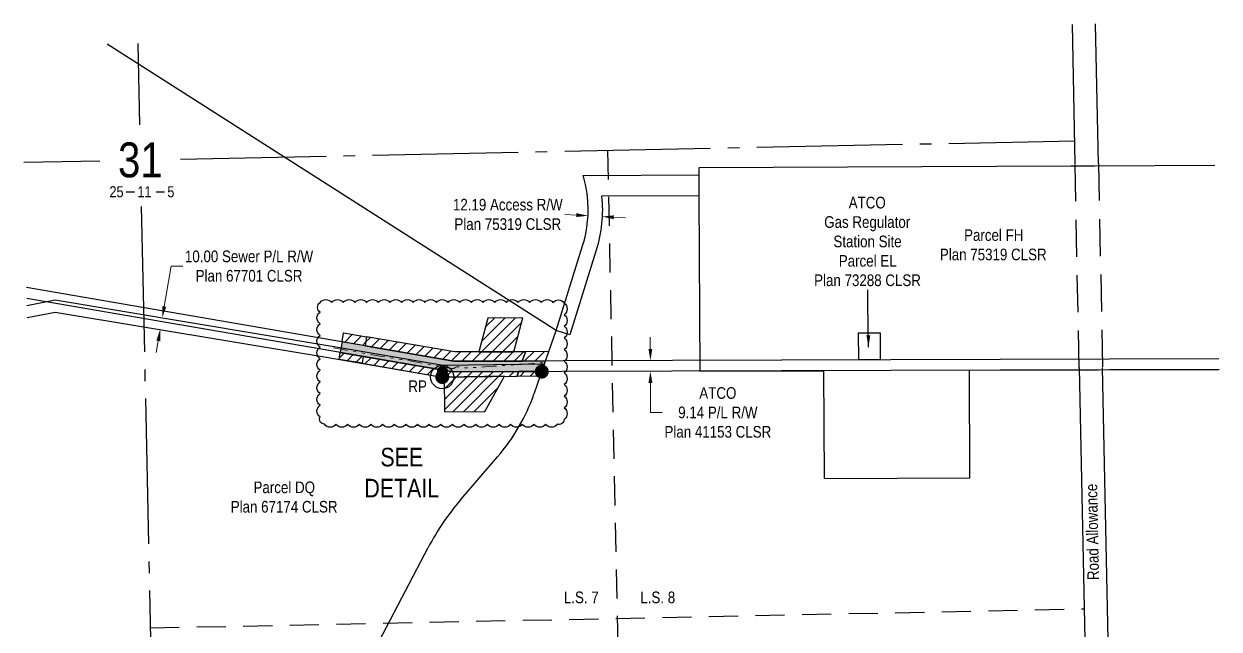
# Model space of a CAD drawing. Extents: x 602200 to 604568, y 5669458 to 5671879.
# Drawn here: x 602932 to 603958, y 5670232 to 5670752 of the extents above; entities that cross this region are included whole.
import ezdxf
from ezdxf.enums import TextEntityAlignment as Align

# ---------------------------------------------------------------- set-up
doc = ezdxf.new("R2010")
doc.units = 0
doc.header["$LTSCALE"] = 5
doc.header["$PDSIZE"] = 0.5
for name, pattern in [('CENTERLINEX33', [6.5, 2.5, -1, 0.5, -1, 0.5, -1]), ('foc-LSD', [8, 5, -3]), ('foc-QUARTERLINE', [33, 25, -3, 2, -3]), ('HIDDEN', [9.525, 6.35, -3.175])]:
    doc.linetypes.add(name, pattern=pattern)
doc.layers.get('Defpoints').update_dxf_attribs({"color": 9})
for name, color, linetype in [('10', 1, 'Continuous'), ('35', 37, 'Continuous'), ('9', 3, 'Continuous'), ('C-RW', 13, 'Continuous'), ('DETAIL-T', 7, 'Continuous'), ('F-RW', 190, 'Continuous'), ('L-MON', 1, 'Continuous'), ('L-QSEC', 8, 'foc-QUARTERLINE'), ('L-ROAD-T', 7, 'Continuous'), ('L-SECLBL', 7, 'Continuous'), ('L-SECTION-LSD', 7, 'foc-LSD'), ('L-TITLEDB', 4, 'Continuous'), ('L-TITLEDB-T', 4, 'Continuous'), ('P-TEMP WITHIN RW-H', 254, 'Continuous'), ('P-TEMP WITHIN-BLACK', 5, 'Continuous'), ('P-TEMP-ATCO PIPELINES', 104, 'Continuous'), ('P-TEMP-ATCO PIPELINES-H', 71, 'Continuous'), ('PROPOSED-SCOPE', 240, 'Continuous')]:
    doc.layers.add(name, color=color, linetype=linetype)
for name, color, linetype, lineweight in [('C-RW-T', 13, 'Continuous', 9), ('EXISTING PIPE (EXIST OR HP)', 240, 'CENTERLINEX33', 20), ('F-RW-T', 190, 'Continuous', 9)]:
    doc.layers.add(name, color=color, linetype=linetype, lineweight=lineweight)
doc.layers.add('C-TOPO-MAJR-TEXT', color=7, linetype='Continuous', true_color=0x644b1b)
doc.layers.add('DISCLAIMER', color=7, linetype='Continuous', plot=False)
doc.styles.add('100L', font='ARIALN.TTF', dxfattribs={"height": 11})
doc.styles.add('80', font='ARIALN.TTF', dxfattribs={"height": 10})
doc.styles.add('80CG', font='ARIALN.TTF', dxfattribs={"height": 10})
doc.styles.add('80L', font='ARIALN.TTF', dxfattribs={"height": 10})
doc.styles.add('SIMPLEX', font='ARIALN.TTF')
doc.dimstyles.new('Compass 5 000', dxfattribs={"dimscale": 5, "dimtxt": 9, "dimasz": 2, "dimexe": 0.2, "dimexo": 0.0625, "dimgap": 0.5, "dimtad": 0, "dimtih": 1, "dimtoh": 1, "dimzin": 0, "dimdsep": 46, "dimtxsty": '80CG', "dimcen": 0.1, "dimse1": 1, "dimse2": 1, "dimclrd": 256, "dimclrt": 256, "dimaunit": 1, "dimadec": 4, "dimazin": 0, "dimtfac": 0.06, "dimtofl": 0, "dimtmove": 0, "dimatfit": 1, "dimfxl": 0.2, "dimtolj": 1, "dimtzin": 0, "dimlwd": -1, "dimarcsym": 0})

# ---------------------------------------------------------------- blocks, each defined once
blk = doc.blocks.new('*D28')
at = {"layer": 'Defpoints', "color": 0, "transparency": 16777216}
for p in [(603416.3, 5670586.3), (603416.4, 5670587.3), (603428.5, 5670585.5)]:
    blk.add_point(p, dxfattribs=at)
at = {"layer": 'F-RW-T', "transparency": 16777216}
for p, q in [((603406.4, 5670587.9), (603396.4, 5670588.4)), ((603438.5, 5670586), (603448.5, 5670585.4))]:
    blk.add_line(p, q, dxfattribs=at)
for points in [[(603406.5, 5670589.5), (603406.3, 5670586.2), (603416.4, 5670587.3)], [(603438.6, 5670587.6), (603438.4, 5670584.3), (603428.6, 5670586.6)]]:
    blk.add_solid(points, dxfattribs=at)
at = {"layer": 'F-RW-T', "transparency": 16777216, "insert": (603347.5, 5670588.4), "char_height": 10, "attachment_point": 5, "style": '80CG'}
blk.add_mtext('\\A1;12.19 Access R/W\\PPlan 75319 CLSR', dxfattribs=at)
blk = doc.blocks.new('*D29')
at = {"layer": 'C-RW-T', "transparency": 16777216}
for p, q in [((603469.9, 5670472.9), (603469.9, 5670482.9)), ((603470, 5670443.7), (603470.1, 5670418.3)), ((603470.1, 5670418.3), (603480.1, 5670418.3))]:
    blk.add_line(p, q, dxfattribs=at)
for points in [[(603471.6, 5670472.9), (603468.3, 5670472.9), (603470, 5670462.9)], [(603471.7, 5670443.7), (603468.3, 5670443.7), (603470, 5670453.7)]]:
    blk.add_solid(points, dxfattribs=at)
at = {"layer": 'Defpoints', "color": 0, "transparency": 16777216}
for p in [(603446.2, 5670462.8), (603446.3, 5670453.7), (603470, 5670453.7)]:
    blk.add_point(p, dxfattribs=at)
at = {"layer": 'C-RW-T', "transparency": 16777216, "insert": (603527.9, 5670418.3), "char_height": 10, "attachment_point": 5, "style": '80CG'}
blk.add_mtext('\\A1;ATCO\\P9.14 P/L R/W\\PPlan 41153 CLSR', dxfattribs=at)
blk = doc.blocks.new('L-SECLBL')
at = {"layer": '9', "color": 7}
for p, q in [((-5.1, -27.8), (-12.3, -27.8)), ((20.7, -27.8), (13.5, -27.8))]:
    blk.add_line(p, q, dxfattribs=at)
at = {"layer": '10', "color": 2, "style": 'SIMPLEX'}
blk.add_attdef('SEC', text='', height=30, dxfattribs=at).set_placement((0, 0), align=Align.MIDDLE)
at = {"layer": '10', "color": 5, "style": '80L'}
blk.add_attdef('TWP', text='', height=9.5, dxfattribs=at).set_placement((-14.4, -27.4), align=Align.MIDDLE_RIGHT)
blk.add_attdef('RGE', text='', height=9.5, dxfattribs=at).set_placement((3.6, -27.4), align=Align.MIDDLE_CENTER)
blk.add_attdef('MER', text='', height=9.5, dxfattribs=at).set_placement((23.2, -27.4), align=Align.MIDDLE_LEFT)
blk = doc.blocks.new('*D30')
at = {"layer": 'Defpoints', "color": 0, "transparency": 16777216}
for p in [(603049, 5670489.6), (603230.1, 5670468.7), (603228.4, 5670458.8)]:
    blk.add_point(p, dxfattribs=at)
at = {"layer": 'F-RW-T', "transparency": 16777216}
for p, q in [((603052.4, 5670509.3), (603058.4, 5670544)), ((603058.4, 5670544), (603068.4, 5670544)), ((603047.3, 5670479.8), (603045.6, 5670469.9))]:
    blk.add_line(p, q, dxfattribs=at)
for points in [[(603050.8, 5670509.6), (603054.1, 5670509), (603050.7, 5670499.5)], [(603045.7, 5670480), (603049, 5670479.5), (603049, 5670489.6)]]:
    blk.add_solid(points, dxfattribs=at)
at = {"layer": 'F-RW-T', "transparency": 16777216, "insert": (603125.3, 5670544), "char_height": 10, "attachment_point": 5, "style": '80CG'}
blk.add_mtext('\\A1;10.00 Sewer P/L R/W\\PPlan 67701 CLSR', dxfattribs=at)
blk = doc.blocks.new('fdia')
at = {"color": 255, "const_width": 1}
blk.add_lwpolyline([(-0.5, 0, 1), (0.5, 0, 1)], format="xyb", close=True, dxfattribs=at)
blk = doc.blocks.new('Fdiaa')
blk.add_blockref('fdia', (0, 0))
blk = doc.blocks.new('fdib')
at = {"color": 1, "const_width": 1.6}
blk.add_lwpolyline([(-0.4, 0, 1), (0.4, 0, 1)], format="xyb", close=True, dxfattribs=at)
at = {"color": 1}
blk.add_circle((0, 0), 0.8, dxfattribs=at)
blk = doc.blocks.new('Fdibb')
blk.add_blockref('fdib', (0, 0))
blk = doc.blocks.new('fdicc')
for name in ['Fdibb', 'Fdiaa']:
    blk.add_blockref(name, (0, 0))
blk = doc.blocks.new('FDI')
blk.add_blockref('fdicc', (0, 0))
blk = doc.blocks.new('*X31')
at = {"color": 0}
for p, q in [((102.1, -2061.6), (108.8, -2061.6)), ((102.2, -2061.7), (108.8, -2061.7)), ((102.3, -2061.4), (108.6, -2061.4)), ((102.3, -2061.9), (108.6, -2061.9)), ((102.5, -2061.2), (108.5, -2061.2)), ((102.5, -2062), (108.4, -2062)), ((102.6, -2062.2), (108.3, -2062.2)), ((102.7, -2061.1), (108.2, -2061.1)), ((102.8, -2062.3), (108.1, -2062.3)), ((102.9, -2060.9), (108, -2060.9)), ((103, -2062.5), (108, -2062.5)), ((103.1, -2062.7), (107.8, -2062.7)), ((103.2, -2060.8), (107.7, -2060.8)), ((103.3, -2062.8), (107.7, -2062.8)), ((103.4, -2063), (107.5, -2063)), ((103.5, -2060.6), (107.4, -2060.6)), ((103.6, -2063.1), (107.3, -2063.1)), ((103.7, -2063.3), (107.2, -2063.3)), ((103.9, -2060.5), (107, -2060.5)), ((103.9, -2063.4), (107, -2063.4)), ((104.1, -2063.6), (106.9, -2063.6)), ((104.2, -2063.7), (106.7, -2063.7)), ((104.4, -2063.9), (106.6, -2063.9)), ((104.5, -2060.3), (106.5, -2060.3)), ((104.5, -2064.1), (106.4, -2064.1)), ((104.7, -2064.2), (106.3, -2064.2)), ((104.8, -2064.4), (106.1, -2064.4)), ((105, -2064.5), (105.9, -2064.5)), ((105, -2065.5), (105.9, -2065.5)), ((105.1, -2064.7), (105.8, -2064.7)), ((105.2, -2065.3), (105.8, -2065.3)), ((105.3, -2064.8), (105.6, -2064.8)), ((105.3, -2065.2), (105.6, -2065.2)), ((102.1, -2068.4), (108.8, -2068.4)), ((102.2, -2068.3), (108.7, -2068.3)), ((102.3, -2068.1), (108.6, -2068.1)), ((102.3, -2068.6), (108.7, -2068.6)), ((102.5, -2068), (108.4, -2068)), ((102.5, -2068.7), (108.5, -2068.7)), ((102.7, -2067.8), (108.3, -2067.8)), ((102.7, -2068.9), (108.3, -2068.9)), ((102.8, -2067.7), (108.1, -2067.7)), ((102.9, -2069.1), (108, -2069.1)), ((103, -2067.5), (108, -2067.5)), ((103.1, -2067.3), (107.8, -2067.3)), ((103.2, -2069.2), (107.8, -2069.2)), ((103.3, -2067.2), (107.6, -2067.2)), ((103.4, -2067), (107.5, -2067)), ((103.5, -2069.4), (107.4, -2069.4)), ((103.6, -2066.9), (107.3, -2066.9)), ((103.8, -2066.7), (107.2, -2066.7)), ((103.9, -2066.6), (107, -2066.6)), ((103.9, -2069.5), (107.1, -2069.5)), ((104.1, -2066.4), (106.9, -2066.4)), ((104.2, -2066.2), (106.7, -2066.2)), ((104.4, -2066.1), (106.6, -2066.1)), ((104.4, -2069.7), (106.5, -2069.7)), ((104.5, -2065.9), (106.4, -2065.9)), ((104.7, -2065.8), (106.2, -2065.8)), ((104.8, -2065.6), (106.1, -2065.6))]:
    blk.add_line(p, q, dxfattribs=at)
blk = doc.blocks.new('PILE')
h = blk.add_hatch(color=255)
h.dxf.hatch_style = 1
edge = h.paths.add_edge_path()
edge.add_arc((0, 0), 0.868, 0, 360)
at = {"color": 224}
for p, q in [((0.54, -0.54), (-0.54, 0.54)), ((-0.54, -0.54), (0.54, 0.54))]:
    blk.add_line(p, q, dxfattribs=at)
blk.add_circle((0, 0), 0.768, dxfattribs=at)
at = {"color": 224, "xscale": 0.16, "yscale": 0.16, "zscale": 0.16}
blk.add_blockref('*X31', (-16.87, 330.4), dxfattribs=at)
blk = doc.blocks.new('*U46')
at = {"layer": '35', "color": 3}
blk.add_circle((0, 0), 10, dxfattribs=at)
at = {"layer": '35', "color": 3, "style": '80'}
blk.add_attdef('RP_001', (-29.1, -12.9), '', height=10, dxfattribs=at)

msp = doc.modelspace()

# ---------------------------------------------------------------- hatches: boundary and pattern name
at = {"layer": 'P-TEMP WITHIN RW-H'}
h = msp.add_hatch(color=256, dxfattribs=at)
h.dxf.hatch_style = 1
h.paths.add_polyline_path([(603205.18, 5670478.888), (603203.627, 5670469.886), (603223.341, 5670466.485), (603300.392, 5670453.196), (603376.704, 5670453.403), (603378.949, 5670459.844), (603379.906, 5670462.582), (603359.906, 5670462.519), (603301.16, 5670462.334), (603224.891, 5670475.488)])
at = {"layer": 'P-TEMP-ATCO PIPELINES-H'}
h = msp.add_hatch(dxfattribs=at)
h.set_pattern_fill('ANSI31', color=256, scale=2)
h.paths.add_polyline_path([(603322.706, 5670470.402), (603352.706, 5670470.497), (603360.379, 5670499.499), (603330.379, 5670499.404)])
h = msp.add_hatch(dxfattribs=at)
h.set_pattern_fill('ANSI31', color=256, scale=2)
h.paths.add_polyline_path([(603224.891, 5670475.488), (603205.18, 5670478.888), (603206.539, 5670486.772), (603226.248, 5670483.373)])
h = msp.add_hatch(dxfattribs=at)
h.set_pattern_fill('ANSI31', color=256, scale=2)
h.paths.add_polyline_path([(603224.891, 5670475.488), (603301.16, 5670462.334), (603359.906, 5670462.519), (603362.706, 5670470.528), (603352.706, 5670470.497), (603301.832, 5670470.336), (603226.248, 5670483.373)])
h = msp.add_hatch(dxfattribs=at)
h.set_pattern_fill('ANSI31', color=256, scale=2)
h.paths.add_polyline_path([(603203.627, 5670469.886), (603223.341, 5670466.485), (603222.319, 5670460.543), (603202.605, 5670463.917)])
h = msp.add_hatch(dxfattribs=at)
h.set_pattern_fill('ANSI31', color=256, scale=2)
h.paths.add_polyline_path([(603355.441, 5670449.554), (603356.716, 5670453.388), (603300.392, 5670453.196), (603223.341, 5670466.485), (603222.319, 5670460.543), (603291.217, 5670448.75)])
h = msp.add_hatch(dxfattribs=at)
h.set_pattern_fill('ANSI31', color=256, scale=2)
h.paths.add_polyline_path([(603362.706, 5670470.528), (603359.906, 5670462.519), (603379.906, 5670462.582), (603382.706, 5670470.591)])
h = msp.add_hatch(dxfattribs=at)
h.set_pattern_fill('ANSI31', color=256, scale=2)
h.paths.add_polyline_path([(603356.716, 5670453.388), (603355.441, 5670449.554), (603375.439, 5670449.804), (603376.716, 5670453.456)])
h = msp.add_hatch(dxfattribs=at)
h.set_pattern_fill('ANSI31', color=256, scale=2)
h.paths.add_polyline_path([(603344.813, 5670449.421), (603292.817, 5670448.77), (603293.192, 5670418.772), (603327.69, 5670419.204)])

# ---------------------------------------------------------------- linework, layer by layer
for p, q in [((603832.147, 5670751.652), (603834.593, 5670631.923)), ((603854.713, 5670632.016), (603852.26, 5670752.063)), ((603838.17, 5670456.846), (603850.605, 5669848.113)), ((603870.716, 5669848.608), (603858.29, 5670456.907))]:
    msp.add_line(p, q)
at = {"linetype": 'HIDDEN', "flags": 128}
for points in [[(603838.17, 5670456.846), (603834.593, 5670631.923)], [(603854.713, 5670632.016), (603858.29, 5670456.907)]]:
    msp.add_lwpolyline(points, dxfattribs=at)
at = {"layer": 'C-RW'}
msp.add_lwpolyline([(603958.344, 5670455.272), (603300.392, 5670453.196), (602934.417, 5670516.318)], dxfattribs=at)
msp.add_lwpolyline([(603648.811, 5670486.602), (603658.957, 5670486.641), (603667.173, 5670486.673), (603667.242, 5670463.483), (603648.859, 5670463.431)], close=True, dxfattribs=at)
at = {"layer": 'C-TOPO-MAJR-TEXT'}
msp.add_lwpolyline([(603958.157, 5670464.407), (603301.16, 5670462.334), (602934.221, 5670525.622)], dxfattribs=at)
at = {"layer": 'DISCLAIMER', "color": 6}
for p, q in [((603382.706, 5670470.591), (603301.832, 5670470.336)), ((603352.706, 5670470.497), (603322.706, 5670470.402)), ((603292.817, 5670448.77), (603344.813, 5670449.421))]:
    msp.add_line(p, q, dxfattribs=at)
at = {"layer": 'EXISTING PIPE (EXIST OR HP)', "flags": 128}
msp.add_lwpolyline([(603197.627, 5670473.748), (603206.05, 5670472.28), (603213.32, 5670471.087), (603220.663, 5670469.839), (603228.843, 5670468.267), (603238.015, 5670466.717), (603247.153, 5670465.265), (603256.046, 5670463.866), (603265.036, 5670462.334), (603274.021, 5670460.72), (603282.724, 5670459.221), (603291.082, 5670457.685), (603295.514, 5670456.883), (603298.425, 5670456.345), (603300.157, 5670456.014), (603301.101, 5670455.992), (603301.832, 5670456.273), (603302.438, 5670456.952), (603303.339, 5670457.376), (603304.558, 5670457.463), (603305.908, 5670457.551), (603307.421, 5670457.663), (603308.517, 5670457.659), (603309.382, 5670457.262), (603310.25, 5670456.669), (603311.627, 5670456.673), (603315.922, 5670456.862), (603320.285, 5670457.043), (603327.402, 5670457.456), (603335.634, 5670458.056), (603350.851, 5670459.123), (603359.344, 5670459.625), (603368.505, 5670460.31), (603380.651, 5670461.277)], dxfattribs=at)
at = {"layer": 'F-RW'}
for points in [[(603511.586, 5670604.389), (603428.111, 5670604.017, -0.10135559), (603423.426, 5670557.806), (603400.686, 5670485.121), (603389.057, 5670488.76), (603411.796, 5670561.444, 0.1042314), (603415.863, 5670603.962, 0.04442818), (603412.2, 5670621.959), (603511.498, 5670622.402)], [(602934.762, 5670499.872), (602958.827, 5670504.507), (603191.454, 5670465.826), (603291.217, 5670448.75), (603375.439, 5670449.804), (603378.949, 5670459.844), (603292.004, 5670458.756), (603193.141, 5670475.678, 0.00118682), (603193.094, 5670475.686), (602958.696, 5670514.661), (602934.549, 5670510.01)]]:
    msp.add_lwpolyline(points, format="xyb", dxfattribs=at)
at = {"layer": 'L-QSEC', "flags": 128}
for points in [[(603029.839, 5670735.262), (603031.309, 5670665.279)], [(603066.471, 5670635.99), (603834.19, 5670651.673)], [(602931.96, 5670633.242), (602997.204, 5670634.575)], [(603032.78, 5670595.294), (603048.831, 5669831.269)]]:
    msp.add_lwpolyline(points, dxfattribs=at)
at = {"layer": 'L-SECTION-LSD', "flags": 128}
for points in [[(603433.065, 5670643.478), (603449.951, 5669839.695)], [(603040.385, 5670233.276), (603842.402, 5670249.66)]]:
    msp.add_lwpolyline(points, dxfattribs=at)
at = {"layer": 'L-TITLEDB'}
for p, q in [((603376.709, 5670453.436), (603389.057, 5670488.76)), ((603375.439, 5670449.804), (603369.933, 5670434.054)), ((603171.358, 5670097.121), (603279.195, 5670302.342))]:
    msp.add_line(p, q, dxfattribs=at)
for points in [[(603389.057, 5670488.76), (603003.392, 5670734.722)], [(603954.764, 5670630.499), (603851.257, 5670629.995), (603831.143, 5670629.898), (603511.469, 5670628.343), (603511.499, 5670622.367), (603511.586, 5670604.359), (603512.32, 5670453.836), (603618.686, 5670454.176), (603619.138, 5670361.561), (603744.32, 5670362.172), (603743.87, 5670454.579), (603834.753, 5670454.869), (603854.867, 5670454.934), (603958.344, 5670455.264)]]:
    msp.add_lwpolyline(points, dxfattribs=at)
msp.add_lwpolyline([(603307.226, 5670343.602), (603338.565, 5670380.087, 0.0953388), (603369.933, 5670434.054, 0.0953388)], format="xyb", dxfattribs=at)
msp.add_arc((603480.211, 5670195.929), 227.445, 139.513362, 152.104246, dxfattribs=at)
at = {"layer": 'P-TEMP WITHIN-BLACK', "flags": 128}
msp.add_lwpolyline([(603205.18, 5670478.888), (603203.627, 5670469.886), (603223.341, 5670466.485), (603300.392, 5670453.196), (603376.704, 5670453.403), (603378.949, 5670459.844), (603379.906, 5670462.582), (603359.906, 5670462.519), (603301.16, 5670462.334), (603224.891, 5670475.488)], close=True, dxfattribs=at)
at = {"layer": 'P-TEMP-ATCO PIPELINES', "flags": 128}
for points in [[(603322.706, 5670470.402), (603352.706, 5670470.497), (603360.379, 5670499.499), (603330.379, 5670499.404), (603322.706, 5670470.402)], [(603224.891, 5670475.488), (603205.18, 5670478.888), (603206.539, 5670486.772), (603226.248, 5670483.373)], [(603224.891, 5670475.488), (603301.16, 5670462.334), (603359.906, 5670462.519), (603362.706, 5670470.528), (603352.706, 5670470.497), (603301.832, 5670470.336), (603226.248, 5670483.373), (603224.891, 5670475.488)], [(603203.627, 5670469.886), (603223.341, 5670466.485), (603222.319, 5670460.543), (603202.605, 5670463.917)], [(603355.441, 5670449.554), (603356.716, 5670453.388), (603300.392, 5670453.196), (603223.341, 5670466.485), (603222.319, 5670460.543), (603291.217, 5670448.75)], [(603362.706, 5670470.528), (603359.906, 5670462.519), (603379.906, 5670462.582), (603382.706, 5670470.591)], [(603356.716, 5670453.388), (603355.441, 5670449.554), (603375.439, 5670449.804), (603376.716, 5670453.456)], [(603344.813, 5670449.421), (603292.817, 5670448.77), (603293.192, 5670418.772), (603327.69, 5670419.204)]]:
    msp.add_lwpolyline(points, close=True, dxfattribs=at)
at = {"layer": 'PROPOSED-SCOPE', "flags": 128}
msp.add_lwpolyline([(603186.257, 5670512.696, -0.52056705), (603196.257, 5670512.696, -0.52056705), (603206.257, 5670512.696, -0.52056705), (603216.257, 5670512.696, -0.52056705), (603226.257, 5670512.696, -0.52056705), (603236.257, 5670512.696, -0.52056705), (603246.257, 5670512.696, -0.52056705), (603256.257, 5670512.696, -0.52056705), (603266.257, 5670512.696, -0.52056705), (603276.257, 5670512.696, -0.52056705), (603286.257, 5670512.696, -0.52056705), (603296.257, 5670512.696, -0.52056705), (603306.257, 5670512.696, -0.52056705), (603316.257, 5670512.696, -0.52056705), (603326.257, 5670512.696, -0.52056705), (603336.257, 5670512.696, -0.52056705), (603346.257, 5670512.696, -0.52056705), (603356.257, 5670512.696, -0.52056705), (603366.257, 5670512.696, -0.52056705), (603376.257, 5670512.696, -0.52056705), (603386.257, 5670512.696, -0.52056705), (603395.875, 5670512.314, -0.52056705), (603395.875, 5670502.314, -0.52056705), (603395.875, 5670492.314, -0.52056705), (603395.875, 5670482.314, -0.52056705), (603395.875, 5670472.314, -0.52056705), (603395.875, 5670462.314, -0.52056705), (603395.875, 5670452.314, -0.52056705), (603395.875, 5670442.314, -0.52056705), (603395.875, 5670432.314, -0.52056705), (603395.875, 5670422.314, -0.52056705), (603395.875, 5670412.314, -0.52056705), (603389.968, 5670408.22, -0.52056705), (603379.968, 5670408.22, -0.52056705), (603369.968, 5670408.22, -0.52056705), (603359.968, 5670408.22, -0.52056705), (603349.968, 5670408.22, -0.52056705), (603339.968, 5670408.22, -0.52056705), (603329.968, 5670408.22, -0.52056705), (603319.968, 5670408.22, -0.52056705), (603309.968, 5670408.22, -0.52056705), (603299.968, 5670408.22, -0.52056705), (603289.968, 5670408.22, -0.52056705), (603279.968, 5670408.22, -0.52056705), (603269.968, 5670408.22, -0.52056705), (603259.968, 5670408.22, -0.52056705), (603249.968, 5670408.22, -0.52056705), (603239.968, 5670408.22, -0.52056705), (603229.968, 5670408.22, -0.52056705), (603219.968, 5670408.22, -0.52056705), (603209.968, 5670408.22, -0.52056705), (603199.968, 5670408.22, -0.52056705), (603189.968, 5670408.22, -0.52056705), (603186.257, 5670414.509, -0.52056705), (603186.257, 5670424.509, -0.52056705), (603186.257, 5670434.509, -0.52056705), (603186.257, 5670444.509, -0.52056705), (603186.257, 5670454.509, -0.52056705), (603186.257, 5670464.509, -0.52056705), (603186.257, 5670474.509, -0.52056705), (603186.257, 5670484.509, -0.52056705), (603186.257, 5670494.509, -0.52056705), (603186.257, 5670504.509, -0.52056705)], format="xyb", close=True, dxfattribs=at)

# ---------------------------------------------------------------- block references
msp.add_blockref('*U46', (603291.217, 5670448.75)).add_auto_attribs({'RP_001': 'RP'})
at = {"xscale": 5.000000000000013, "yscale": 5.000000000000013, "zscale": 5.000000000000013}
for p in [(603291.294, 5670453.682), (603291.6, 5670453.973), (603291.669, 5670453.583)]:
    msp.add_blockref('PILE', p, dxfattribs=at)
at = {"layer": 'L-MON', "xscale": 5.000000000000013, "yscale": 5.000000000000013, "zscale": 5.000000000000013}
for p in [(603291.217, 5670448.75), (603376.704, 5670453.403)]:
    msp.add_blockref('FDI', p, dxfattribs=at)
at = {"layer": 'L-SECLBL'}
msp.add_blockref('L-SECLBL', (603031.94, 5670635.284), dxfattribs=at).add_auto_attribs({'SEC': '31', 'TWP': '25', 'RGE': '11', 'MER': '5'})

# ---------------------------------------------------------------- texts
at = {"layer": 'C-RW-T', "insert": (603610.106, 5670603.56), "char_height": 10, "attachment_point": 1, "style": '80L'}
msp.add_mtext_dynamic_manual_height_columns('\\pi30.156;ATCO\\P\\pi9.1257;Gas Regulator\\P\\pi17.032;Station Site\\P\\pi21.643;Parcel EL\\P\\pi0.48997;Plan 73288 CLSR', width=91.64161, gutter_width=50, heights=[0], dxfattribs=at)
at = {"layer": 'DETAIL-T', "color": 3, "insert": (603256.438, 5670366.662), "char_height": 15.9923, "width": 63.60567, "attachment_point": 5, "style": '80CG'}
msp.add_mtext('SEE\\PDETAIL', dxfattribs=at)
at = {"layer": 'L-ROAD-T', "style": '80L'}
msp.add_text('Road Allowance', height=10, rotation=91.170278, dxfattribs=at).set_placement((603849.432, 5670315.702), align=Align.MIDDLE_CENTER)
at = {"layer": 'L-TITLEDB-T', "char_height": 10, "attachment_point": 1, "style": '80L'}
for s, insert in [('\\pi21.278;Parcel FH\\P\\pi0.48997;Plan 75319 CLSR', (603718.067, 5670575.687)), ('\\pi20.04;Parcel DQ\\P\\pi0.48997;Plan 67174 CLSR', (603109.09, 5670359.017))]:
    msp.add_mtext_dynamic_manual_height_columns(s, width=91.64161, gutter_width=50, heights=[0], dxfattribs=dict(at, insert=insert))

# ---------------------------------------------------------------- dimensions: what is measured, and where the dimension line sits
at = {"layer": 'C-RW-T'}
dim = msp.add_linear_dim(base=(603469.983, 5670453.731), p1=(603446.238, 5670462.802), p2=(603446.264, 5670453.664), angle=270.16088, text='ATCO\\P9.14 P/L R/W\\PPlan 41153 CLSR', dimstyle='Compass 5 000', dxfattribs=at)
dim.commit()
dim.dimension.update_dxf_attribs({"geometry": '*D29', "text_midpoint": (603527.913, 5670418.345), "dimtype": 161})
at = {"layer": 'F-RW-T'}
dim = msp.add_aligned_dim(p1=(603428.5, 5670585.543), p2=(603416.336, 5670586.26), distance=-1.009, text='12.19 Access R/W\\PPlan 75319 CLSR', dimstyle='Compass 5 000', dxfattribs=at)
dim.commit()
dim.dimension.update_dxf_attribs({"geometry": '*D28', "text_midpoint": (603347.477, 5670588.444)})
dim = msp.add_linear_dim(base=(603049.035, 5670489.622), p1=(603230.09, 5670468.671), p2=(603228.398, 5670458.819), angle=260.255213, text='10.00 Sewer P/L R/W\\PPlan 67701 CLSR', dimstyle='Compass 5 000', dxfattribs=at)
dim.commit()
dim.dimension.update_dxf_attribs({"geometry": '*D30', "text_midpoint": (603125.281, 5670543.983), "dimtype": 161})

# ---------------------------------------------------------------- leaders
at = {"layer": 'C-RW-T', "path_type": 1}
msp.add_leader([(603657.259, 5670474.524), (603656.558, 5670523.548)], dimstyle='Compass 5 000', override={"dimgap": 0.5, "dimtad": 0}, dxfattribs=at)

# ---------------------------------------------------------------- next in the draw order: texts
at = {"layer": 'L-SECTION-LSD', "char_height": 10, "attachment_point": 1, "style": '100L', "bg_fill": 3, "box_fill_scale": 1.5, "bg_fill_color": 256, "bg_fill_transparency": 0}
for s, width, insert in [('\\pi2.3061;L.S. 7', 30.88047, (603393.346, 5670264.507)), ('L.S. 8', 30.40114, (603461.305, 5670264.507))]:
    msp.add_mtext_dynamic_manual_height_columns(s, width=width, gutter_width=55, heights=[0], dxfattribs=dict(at, insert=insert))

doc.saveas('drawing.dxf')
